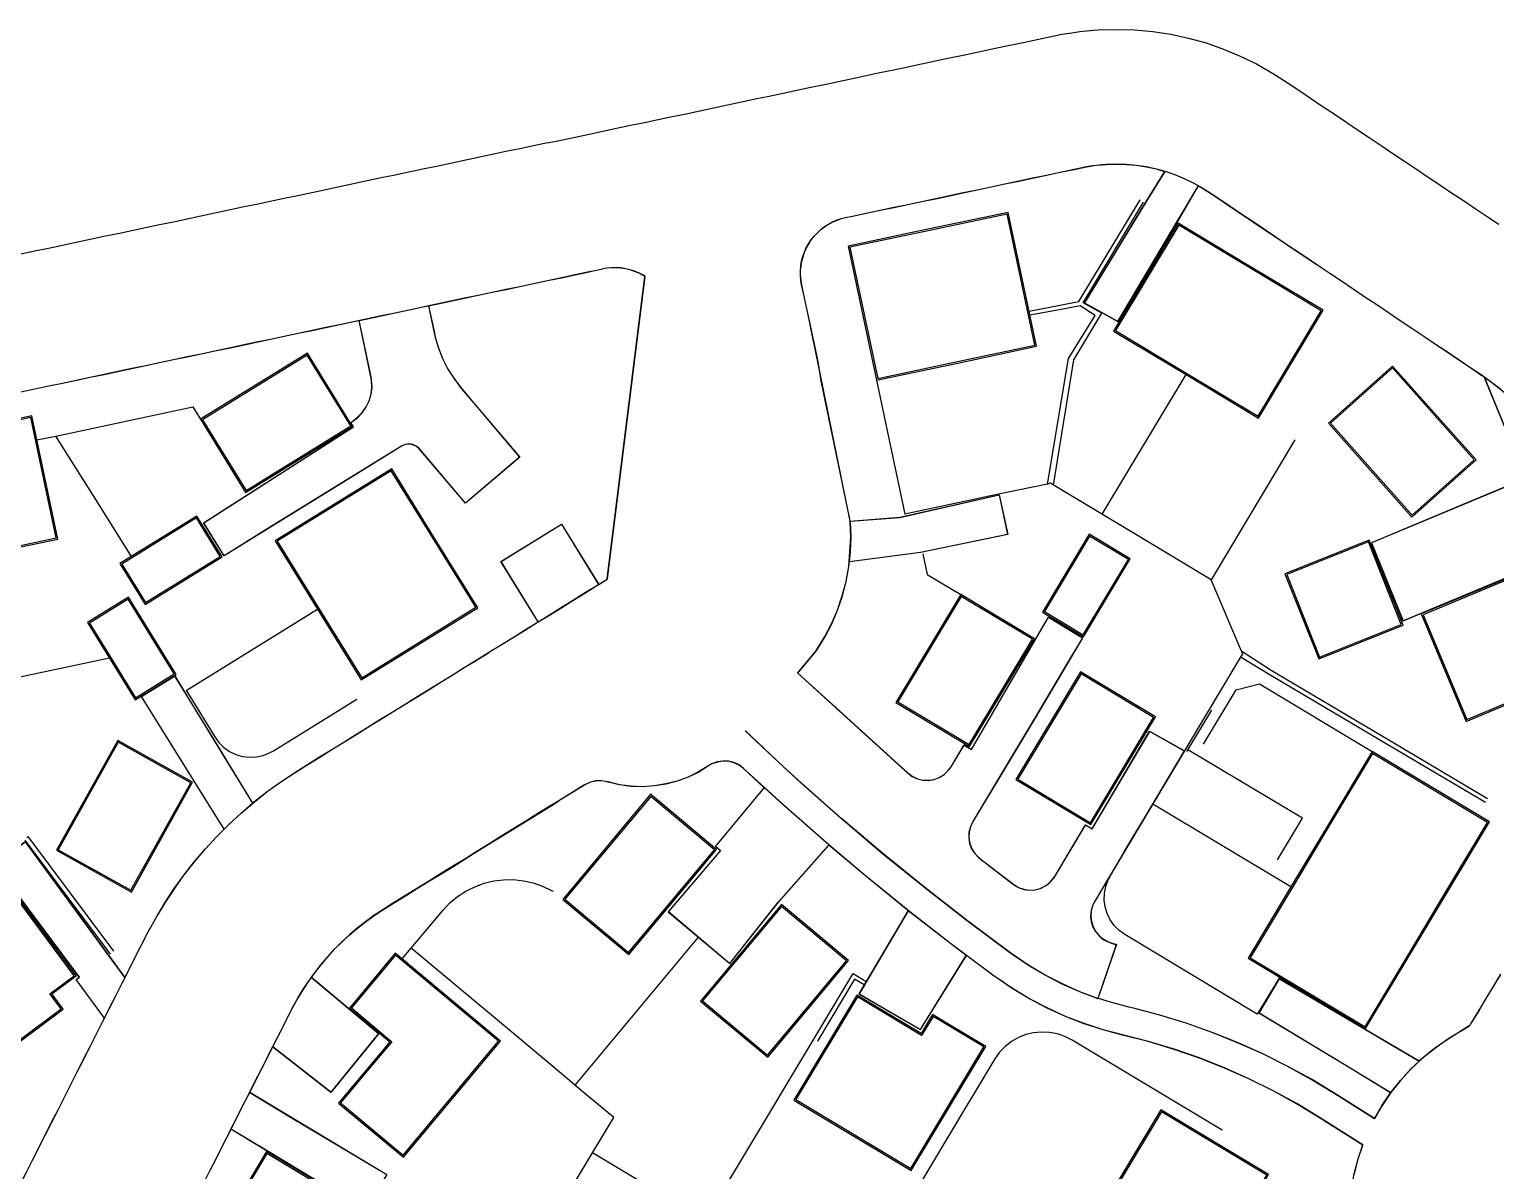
# Model space of a CAD drawing. Header units: metres. Extents: x 359124 to 359455, y 394422 to 394891.
# Drawn here: x 359209.3 to 359312.9, y 394618.3 to 394698.9 of the extents above; entities that cross this region are included whole.
import ezdxf

# ---------------------------------------------------------------- set-up
doc = ezdxf.new("R2010")
doc.units = ezdxf.units.M
for name, color, linetype in [('3D_LINES', 130, 'Continuous'), ('GARAGES FFL', 30, 'Continuous'), ('PLOTS EXTERNAL LEVEL', 3, 'Continuous'), ('PLOTS FFL', 1, 'Continuous')]:
    doc.layers.add(name, color=color, linetype=linetype)

msp = doc.modelspace()

# ---------------------------------------------------------------- linework, layer by layer
at = {"layer": '3D_LINES', "ltscale": 0.1}
for points in [[(359245.91, 394690.83, 21.14), (359246.89, 394691.04, 21.16), (359247.18, 394691.1, 21.17), (359247.87, 394691.25, 21.19), (359248.85, 394691.46, 21.21), (359249.83, 394691.66, 21.24), (359250.8, 394691.87, 21.26), (359251.78, 394692.08, 21.29), (359252.76, 394692.28, 21.31), (359253.74, 394692.49, 21.34), (359254.72, 394692.7, 21.36), (359255.7, 394692.9, 21.39), (359256.68, 394693.11, 21.41), (359257.65, 394693.32, 21.44), (359258.63, 394693.52, 21.46), (359259.61, 394693.73, 21.49), (359260.59, 394693.94, 21.51), (359261.57, 394694.14, 21.54), (359262.55, 394694.35, 21.56), (359263.52, 394694.56, 21.59), (359264.5, 394694.76, 21.61), (359265.48, 394694.97, 21.64), (359266.46, 394695.18, 21.66), (359267.44, 394695.38, 21.69), (359268.42, 394695.59, 21.71), (359269.39, 394695.8, 21.74), (359270.37, 394696, 21.76), (359271.35, 394696.21, 21.79), (359272.33, 394696.42, 21.81), (359273.31, 394696.62, 21.84), (359274.29, 394696.83, 21.86), (359275.27, 394697.04, 21.89), (359276.24, 394697.24, 21.91), (359277.22, 394697.45, 21.94), (359278.2, 394697.66, 21.96), (359279.18, 394697.86, 21.99), (359280.16, 394698.07, 22.01), (359281.14, 394698.28, 22.04), (359282.24, 394698.5, 22.06), (359282.76, 394698.59, 22.07), (359282.79, 394698.59, 22.07), (359283.51, 394698.7, 22.08), (359284.23, 394698.77, 22.09), (359284.45, 394698.79, 22.11), (359284.79, 394698.81, 22.11), (359286.08, 394698.85, 22.14), (359287.37, 394698.81, 22.16), (359288.65, 394698.7, 22.18), (359289.92, 394698.5, 22.2), (359291.18, 394698.23, 22.22), (359292.42, 394697.89, 22.23), (359293.64, 394697.46, 22.25), (359294.83, 394696.97, 22.26), (359295.98, 394696.41, 22.27), (359297.1, 394695.77, 22.27), (359298.13, 394695.11, 22.28), (359298.96, 394694.56, 22.28), (359299.79, 394694, 22.29), (359300.62, 394693.44, 22.29), (359301.45, 394692.89, 22.29), (359302.28, 394692.33, 22.28), (359303.11, 394691.77, 22.28), (359303.94, 394691.21, 22.27), (359304.77, 394690.66, 22.26), (359305.6, 394690.1, 22.25), (359306.43, 394689.54, 22.24), (359307.26, 394688.99, 22.23), (359308.09, 394688.43, 22.21), (359308.92, 394687.87, 22.2), (359309.75, 394687.32, 22.19), (359310.58, 394686.76, 22.18), (359311.42, 394686.2, 22.16), (359312.25, 394685.64, 22.15), (359313.08, 394685.09, 22.14)], [(359282.76, 394698.6, 22.07), (359282.78, 394698.6, 22.07)], [(359284.23, 394698.78, 22.09), (359284.45, 394698.8, 22.11)], [(359245.91, 394690.83, 21.14), (359244.93, 394690.63, 21.11), (359243.96, 394690.42, 21.09), (359242.98, 394690.22, 21.06), (359242, 394690.01, 21.04), (359241.02, 394689.8, 21.01), (359240.04, 394689.6, 20.99), (359239.06, 394689.39, 20.97), (359238.09, 394689.18, 20.94), (359237.11, 394688.98, 20.92), (359236.13, 394688.77, 20.9), (359235.15, 394688.56, 20.88), (359234.17, 394688.36, 20.85), (359233.19, 394688.15, 20.83), (359232.22, 394687.94, 20.81), (359231.24, 394687.73, 20.79), (359230.26, 394687.53, 20.77), (359229.28, 394687.32, 20.75), (359228.3, 394687.11, 20.73), (359227.32, 394686.91, 20.72), (359226.34, 394686.7, 20.7), (359225.37, 394686.49, 20.68), (359224.39, 394686.29, 20.66), (359223.41, 394686.08, 20.65), (359222.43, 394685.87, 20.63), (359221.45, 394685.67, 20.61), (359220.47, 394685.46, 20.6), (359219.5, 394685.25, 20.58), (359218.52, 394685.05, 20.57), (359217.54, 394684.84, 20.55), (359216.56, 394684.63, 20.54), (359215.58, 394684.43, 20.52), (359214.6, 394684.22, 20.51), (359213.63, 394684.01, 20.5), (359212.65, 394683.81, 20.49), (359211.67, 394683.6, 20.47), (359210.69, 394683.39, 20.46), (359209.71, 394683.19, 20.45), (359208.73, 394682.98, 20.44)], [(359266.95, 394685.57, 21.62), (359267.44, 394685.67, 21.64), (359268.42, 394685.88, 21.66), (359269.4, 394686.09, 21.69), (359270.38, 394686.29, 21.71), (359271.36, 394686.5, 21.74), (359272.34, 394686.71, 21.76), (359273.31, 394686.91, 21.79), (359274.29, 394687.12, 21.81), (359275.27, 394687.33, 21.84), (359276.25, 394687.53, 21.86), (359277.23, 394687.74, 21.89), (359278.21, 394687.95, 21.91), (359279.19, 394688.15, 21.94), (359280.16, 394688.36, 21.96), (359281.14, 394688.57, 21.99), (359282.12, 394688.77, 22.01), (359283.1, 394688.98, 22.04), (359283.96, 394689.16, 22.06), (359284.25, 394689.21, 22.07), (359284.26, 394689.21, 22.07), (359284.66, 394689.27, 22.08), (359285.06, 394689.31, 22.09), (359285.18, 394689.32, 22.11), (359285.37, 394689.33, 22.11), (359286.08, 394689.35, 22.14), (359286.79, 394689.33, 22.16), (359287.5, 394689.27, 22.18), (359288.21, 394689.16, 22.2), (359288.9, 394689.01, 22.22), (359289.59, 394688.82, 22.23), (359290.26, 394688.59, 22.25), (359290.92, 394688.31, 22.26), (359291.56, 394688, 22.27), (359292.18, 394687.65, 22.27), (359292.84, 394687.22, 22.28), (359293.67, 394686.67, 22.28), (359294.5, 394686.11, 22.29), (359295.33, 394685.55, 22.29), (359296.16, 394685, 22.29), (359296.99, 394684.44, 22.28), (359297.82, 394683.88, 22.28), (359298.65, 394683.32, 22.27), (359299.48, 394682.77, 22.26), (359300.31, 394682.21, 22.25), (359301.14, 394681.65, 22.24), (359301.97, 394681.1, 22.23), (359302.8, 394680.54, 22.21), (359303.63, 394679.98, 22.2), (359304.46, 394679.43, 22.19), (359305.29, 394678.87, 22.18), (359306.12, 394678.31, 22.16), (359306.95, 394677.75, 22.15), (359307.79, 394677.2, 22.14), (359308.62, 394676.64, 22.13), (359309.45, 394676.08, 22.11), (359310.28, 394675.53, 22.1), (359311.11, 394674.97, 22.09), (359311.9, 394674.44, 22.08), (359312.57, 394673.96, 22.08), (359313.23, 394673.45, 22.07)], [(359266.95, 394685.56, 21.62), (359267.45, 394685.66, 21.64), (359268.42, 394685.87, 21.66), (359269.4, 394686.08, 21.69), (359270.38, 394686.28, 21.71), (359271.36, 394686.49, 21.74), (359272.34, 394686.7, 21.76), (359273.32, 394686.9, 21.79), (359274.3, 394687.11, 21.81), (359275.27, 394687.32, 21.84), (359276.25, 394687.52, 21.86), (359277.23, 394687.73, 21.89), (359278.21, 394687.94, 21.91), (359279.19, 394688.14, 21.94), (359280.17, 394688.35, 21.96), (359281.14, 394688.56, 21.99), (359282.12, 394688.76, 22.01), (359283.1, 394688.97, 22.04), (359283.96, 394689.15, 22.06), (359284.25, 394689.2, 22.07)], [(359284.25, 394689.2, 22.07), (359284.26, 394689.2, 22.07)], [(359284.26, 394689.2, 22.07), (359284.66, 394689.26, 22.08), (359285.06, 394689.3, 22.09)], [(359285.06, 394689.3, 22.09), (359285.18, 394689.31, 22.11)], [(359285.18, 394689.31, 22.11), (359285.37, 394689.32, 22.11), (359286.08, 394689.34, 22.14), (359286.79, 394689.32, 22.16), (359287.5, 394689.26, 22.18), (359288.2, 394689.15, 22.2), (359288.9, 394689, 22.22), (359289.49, 394688.83, 22.23)], [(359289.5, 394688.83, 22.23), (359289.59, 394688.81, 22.23), (359290.26, 394688.58, 22.25), (359290.91, 394688.3, 22.26), (359291.55, 394687.99, 22.27), (359291.88, 394687.8, 22.27)], [(359291.89, 394687.8, 22.27), (359292.17, 394687.64, 22.27), (359292.83, 394687.21, 22.28), (359293.66, 394686.66, 22.28), (359294.49, 394686.1, 22.29), (359295.32, 394685.54, 22.29), (359296.15, 394684.99, 22.29), (359296.98, 394684.43, 22.28), (359297.81, 394683.87, 22.28), (359298.64, 394683.32, 22.27), (359299.47, 394682.76, 22.26), (359300.3, 394682.2, 22.25), (359301.14, 394681.64, 22.24), (359301.97, 394681.09, 22.23), (359302.8, 394680.53, 22.21), (359303.63, 394679.97, 22.2), (359304.46, 394679.42, 22.19), (359305.29, 394678.86, 22.18), (359306.12, 394678.3, 22.16), (359306.95, 394677.75, 22.15), (359307.78, 394677.19, 22.14), (359308.61, 394676.63, 22.13), (359309.44, 394676.08, 22.11), (359310.27, 394675.52, 22.1), (359311.1, 394674.96, 22.09), (359311.89, 394674.43, 22.08), (359312.05, 394674.32, 22.08)], [(359263.86, 394680.83, 21.19), (359263.81, 394681.16, 21.21), (359263.78, 394681.49, 21.23), (359263.78, 394681.82, 21.26), (359263.81, 394682.16, 21.28), (359263.86, 394682.48, 21.3), (359263.95, 394682.81, 21.33), (359264.06, 394683.12, 21.35), (359264.19, 394683.43, 21.37), (359264.35, 394683.72, 21.4), (359264.53, 394684, 21.42), (359264.74, 394684.26, 21.44), (359264.97, 394684.5, 21.47), (359265.21, 394684.73, 21.49), (359265.48, 394684.93, 21.51), (359265.76, 394685.11, 21.54), (359266.05, 394685.27, 21.56), (359266.36, 394685.4, 21.58), (359266.68, 394685.5, 21.61), (359266.95, 394685.57, 21.62)], [(359263.87, 394680.83, 21.19), (359263.82, 394681.16, 21.21), (359263.79, 394681.49, 21.23), (359263.79, 394681.82, 21.26), (359263.82, 394682.15, 21.28), (359263.87, 394682.48, 21.3), (359263.96, 394682.8, 21.33), (359264.07, 394683.12, 21.35), (359264.2, 394683.42, 21.37), (359264.36, 394683.71, 21.4), (359264.54, 394683.99, 21.42), (359264.75, 394684.25, 21.44), (359264.97, 394684.5, 21.47), (359265.22, 394684.72, 21.49), (359265.48, 394684.92, 21.51), (359265.76, 394685.1, 21.54), (359266.06, 394685.26, 21.56), (359266.36, 394685.39, 21.58), (359266.68, 394685.49, 21.61), (359266.95, 394685.56, 21.62)], [(359208.74, 394673.27, 20.41), (359209.72, 394673.48, 20.42), (359210.7, 394673.69, 20.44), (359211.68, 394673.89, 20.45), (359212.65, 394674.1, 20.46), (359213.63, 394674.31, 20.47), (359214.61, 394674.51, 20.49), (359215.59, 394674.72, 20.5), (359216.57, 394674.93, 20.51), (359217.55, 394675.13, 20.52), (359218.52, 394675.34, 20.54), (359219.5, 394675.55, 20.55), (359220.48, 394675.75, 20.57), (359221.46, 394675.96, 20.58), (359222.44, 394676.17, 20.6), (359223.42, 394676.37, 20.61), (359224.39, 394676.58, 20.63), (359225.37, 394676.79, 20.65), (359226.35, 394676.99, 20.66), (359227.33, 394677.2, 20.68), (359228.31, 394677.41, 20.7), (359229.29, 394677.61, 20.72), (359230.26, 394677.82, 20.73), (359231.24, 394678.03, 20.75), (359232.22, 394678.23, 20.77), (359233.2, 394678.44, 20.79), (359234.18, 394678.65, 20.81), (359235.16, 394678.85, 20.83), (359236.14, 394679.06, 20.85), (359237.11, 394679.27, 20.88), (359238.09, 394679.47, 20.9), (359239.07, 394679.68, 20.92), (359240.05, 394679.89, 20.94), (359241.03, 394680.09, 20.97), (359242.01, 394680.3, 20.99), (359242.98, 394680.51, 21.01), (359243.96, 394680.71, 21.04), (359244.94, 394680.92, 21.06), (359245.92, 394681.13, 21.09), (359246.9, 394681.33, 21.11), (359247.87, 394681.54, 21.14), (359248.85, 394681.75, 21.16), (359249.14, 394681.81, 21.17), (359249.83, 394681.95, 21.19)], [(359209.1, 394618.14, 21.77), (359209.56, 394619.03, 21.76), (359210.01, 394619.92, 21.76), (359210.46, 394620.81, 21.75), (359210.91, 394621.71, 21.75), (359211.37, 394622.6, 21.74), (359211.82, 394623.49, 21.73), (359212.27, 394624.38, 21.72), (359212.72, 394625.27, 21.71), (359213.17, 394626.17, 21.7), (359213.63, 394627.06, 21.69), (359214.08, 394627.95, 21.68), (359214.53, 394628.84, 21.67), (359214.98, 394629.73, 21.65), (359215.43, 394630.63, 21.64), (359215.89, 394631.52, 21.63), (359216.34, 394632.41, 21.62), (359216.79, 394633.3, 21.6), (359217.24, 394634.19, 21.59), (359217.73, 394635.15, 21.58), (359218.3, 394636.19, 21.57), (359218.92, 394637.21, 21.55), (359219.58, 394638.2, 21.54), (359220.27, 394639.17, 21.53), (359221, 394640.1, 21.52), (359221.77, 394641.01, 21.5), (359222.58, 394641.89, 21.49), (359223.42, 394642.73, 21.48), (359224.29, 394643.54, 21.47), (359225.2, 394644.31, 21.45), (359226.13, 394645.05, 21.44), (359227.1, 394645.74, 21.43), (359228.09, 394646.4, 21.42), (359228.99, 394646.96, 21.4), (359229.84, 394647.49, 21.39), (359230.69, 394648.02, 21.38), (359231.54, 394648.54, 21.37), (359232.39, 394649.07, 21.35), (359233.24, 394649.59, 21.34), (359234.09, 394650.12, 21.33), (359234.94, 394650.65, 21.32), (359235.79, 394651.17, 21.3), (359236.64, 394651.7, 21.29), (359237.49, 394652.22, 21.28), (359238.34, 394652.75, 21.27), (359239.19, 394653.28, 21.25), (359240.04, 394653.8, 21.24), (359240.66, 394654.18, 21.23), (359240.73, 394654.22, 21.24), (359240.9, 394654.33, 21.23), (359241.75, 394654.85, 21.22), (359241.83, 394654.91, 21.21), (359242.6, 394655.38, 21.2), (359243.45, 394655.91, 21.19), (359244.3, 394656.43, 21.18), (359245.15, 394656.96, 21.17), (359246, 394657.48, 21.15), (359246.85, 394658.01, 21.14), (359247.7, 394658.54, 21.13), (359248.55, 394659.06, 21.12), (359249.4, 394659.59, 21.1), (359250.13, 394660.05, 21.09), (359250.15, 394660.06, 21.09), (359252.81, 394681.4, 21.19), (359252.68, 394681.49, 21.19), (359252.38, 394681.65, 21.19), (359252.07, 394681.78, 21.19), (359251.76, 394681.88, 21.19), (359251.43, 394681.96, 21.19), (359251.11, 394682.01, 21.19), (359250.77, 394682.04, 21.19), (359250.44, 394682.03, 21.19), (359250.11, 394682, 21.19), (359249.83, 394681.95, 21.19)], [(359237.52, 394679.34, 20.88), (359238.09, 394679.46, 20.9), (359239.07, 394679.67, 20.92), (359240.05, 394679.88, 20.94), (359241.03, 394680.08, 20.97), (359242.01, 394680.29, 20.99), (359242.99, 394680.5, 21.01), (359243.96, 394680.7, 21.04), (359244.94, 394680.91, 21.06), (359245.92, 394681.12, 21.09), (359246.9, 394681.32, 21.11), (359247.87, 394681.53, 21.14)], [(359247.87, 394681.53, 21.14), (359248.86, 394681.74, 21.16), (359249.15, 394681.8, 21.17)], [(359249.15, 394681.8, 21.17), (359249.83, 394681.94, 21.19)], [(359252.8, 394681.4, 21.19), (359252.67, 394681.48, 21.19), (359252.38, 394681.64, 21.19), (359252.07, 394681.77, 21.19), (359251.76, 394681.87, 21.19), (359251.43, 394681.95, 21.19), (359251.1, 394682, 21.19), (359250.77, 394682.03, 21.19), (359250.44, 394682.02, 21.19), (359250.11, 394681.99, 21.19), (359249.83, 394681.94, 21.19)], [(359263.58, 394653.43, 21.2), (359264.87, 394654.97, 21.24), (359265.48, 394655.96, 21.21), (359265.97, 394656.89, 21.17), (359266.39, 394657.86, 21.14), (359266.73, 394658.86, 21.1), (359267, 394659.89, 21.1), (359267.19, 394660.93, 21.09), (359267.34, 394663.04, 21.07), (359267.29, 394664.1, 21.06), (359267.26, 394664.26, 21.06), (359264.82, 394676.31, 21.08), (359264.61, 394677.29, 21.1), (359264.41, 394678.26, 21.12), (359264.2, 394679.24, 21.15), (359263.99, 394680.22, 21.17), (359263.86, 394680.83, 21.19)], [(359265.25, 394674.04, 21.05), (359265.05, 394675.27, 21.06), (359264.83, 394676.31, 21.08), (359264.62, 394677.29, 21.1), (359264.42, 394678.27, 21.12), (359264.21, 394679.24, 21.15), (359264, 394680.22, 21.17), (359263.87, 394680.83, 21.19)], [(359232.62, 394678.31, 20.78), (359233.2, 394678.43, 20.79), (359234.18, 394678.64, 20.81), (359235.16, 394678.84, 20.83), (359236.14, 394679.05, 20.85), (359237.12, 394679.26, 20.88), (359237.51, 394679.34, 20.88)], [(359208.74, 394673.26, 20.41), (359209.72, 394673.47, 20.42), (359210.7, 394673.68, 20.44), (359211.68, 394673.88, 20.45), (359212.66, 394674.09, 20.46), (359213.63, 394674.3, 20.47), (359214.61, 394674.5, 20.49), (359215.59, 394674.71, 20.5), (359216.57, 394674.92, 20.51), (359217.55, 394675.12, 20.52), (359218.53, 394675.33, 20.54), (359219.5, 394675.54, 20.55), (359220.48, 394675.74, 20.57), (359221.46, 394675.95, 20.58), (359222.44, 394676.16, 20.6), (359223.42, 394676.36, 20.61), (359224.4, 394676.57, 20.63), (359225.37, 394676.78, 20.65), (359226.35, 394676.98, 20.66), (359227.33, 394677.19, 20.68), (359228.31, 394677.4, 20.7), (359229.29, 394677.6, 20.72), (359230.27, 394677.81, 20.73), (359231.25, 394678.02, 20.75), (359232.22, 394678.22, 20.77), (359232.61, 394678.3, 20.78)], [(359245.26, 394657.04, 21.16), (359245.99, 394657.49, 21.15), (359246.84, 394658.02, 21.14), (359247.69, 394658.54, 21.13), (359248.54, 394659.07, 21.12), (359249.39, 394659.6, 21.1), (359249.52, 394659.67, 21.1)], [(359249.53, 394659.68, 21.1), (359250.12, 394660.05, 21.09), (359250.14, 394660.06, 21.09)], [(359241.83, 394654.92, 21.21), (359242.59, 394655.39, 21.2), (359243.44, 394655.91, 21.19), (359244.29, 394656.44, 21.18), (359245.14, 394656.97, 21.17), (359245.25, 394657.03, 21.16)], [(359240.72, 394654.23, 21.24), (359240.89, 394654.34, 21.23), (359241.74, 394654.86, 21.22), (359241.83, 394654.92, 21.21)], [(359225.09, 394644.23, 21.45), (359225.19, 394644.32, 21.45), (359226.13, 394645.05, 21.44), (359227.09, 394645.75, 21.43), (359228.08, 394646.41, 21.42), (359228.98, 394646.97, 21.4), (359229.83, 394647.5, 21.39), (359230.68, 394648.02, 21.38), (359231.53, 394648.55, 21.37), (359232.39, 394649.08, 21.35), (359233.24, 394649.6, 21.34), (359234.09, 394650.13, 21.33), (359234.94, 394650.65, 21.32), (359235.79, 394651.18, 21.3), (359236.64, 394651.71, 21.29), (359237.49, 394652.23, 21.28), (359238.34, 394652.76, 21.27), (359239.19, 394653.28, 21.25), (359240.04, 394653.81, 21.24), (359240.65, 394654.19, 21.23)], [(359240.65, 394654.19, 21.23), (359240.72, 394654.23, 21.24)], [(359302.89, 394618.07, 22.86), (359303.16, 394619.13, 22.85), (359303.48, 394620.11, 22.85), (359300.43, 394622.04, 22.73), (359298.81, 394623.03, 22.67), (359297.14, 394623.94, 22.61), (359295.44, 394624.78, 22.53), (359293.71, 394625.55, 22.45), (359291.94, 394626.25, 22.37), (359290.15, 394626.87, 22.29), (359288.34, 394627.42, 22.21), (359286.52, 394627.88, 22.15), (359285.15, 394628.24, 22.11), (359283.81, 394628.68, 22.06), (359282.49, 394629.19, 22.02), (359281.2, 394629.78, 21.97), (359279.95, 394630.43, 21.93), (359278.74, 394631.16, 21.89), (359277.57, 394631.96, 21.84), (359277.46, 394632.03, 21.84), (359275.5, 394633.49, 21.76), (359274.38, 394634.33, 21.73), (359271.39, 394636.65, 21.65), (359271.35, 394636.69, 21.65), (359268.36, 394639.11, 21.57), (359265.79, 394641.29, 21.5), (359265.43, 394641.59, 21.5), (359262.55, 394644.14, 21.46), (359261.21, 394645.36, 21.45), (359259.76, 394646.69, 21.43), (359259.44, 394646.93, 21.42), (359259.08, 394647.1, 21.42), (359258.7, 394647.2, 21.41), (359258.3, 394647.21, 21.41), (359257.9, 394647.15, 21.4), (359257.53, 394647.01, 21.4), (359257.29, 394646.87, 21.4), (359256.58, 394646.44, 21.39), (359255.84, 394646.08, 21.38), (359255.07, 394645.8, 21.37), (359254.27, 394645.59, 21.36), (359253.46, 394645.46, 21.35), (359252.63, 394645.4, 21.33), (359251.81, 394645.43, 21.31), (359250.99, 394645.54, 21.29), (359250.19, 394645.73, 21.27), (359250.13, 394645.74, 21.27), (359249.74, 394645.82, 21.26), (359249.34, 394645.81, 21.25), (359248.95, 394645.72, 21.24), (359248.59, 394645.56, 21.25), (359248.52, 394645.52, 21.25), (359246.71, 394644.4, 21.28), (359246.09, 394644.02, 21.29), (359245.24, 394643.5, 21.3), (359244.39, 394642.97, 21.32), (359243.54, 394642.44, 21.33), (359242.69, 394641.92, 21.34), (359241.84, 394641.39, 21.35), (359240.99, 394640.87, 21.37), (359240.14, 394640.34, 21.38), (359239.29, 394639.81, 21.39), (359238.44, 394639.29, 21.4), (359237.59, 394638.76, 21.42), (359236.74, 394638.24, 21.43), (359235.89, 394637.71, 21.44), (359235.04, 394637.19, 21.45), (359234.28, 394636.71, 21.47), (359233.66, 394636.3, 21.48), (359233.06, 394635.87, 21.49), (359232.49, 394635.42, 21.5), (359231.94, 394634.94, 21.52), (359231.4, 394634.45, 21.53), (359230.89, 394633.93, 21.54), (359230.39, 394633.39, 21.55), (359229.92, 394632.84, 21.57), (359229.47, 394632.26, 21.58), (359229.04, 394631.67, 21.59), (359228.64, 394631.06, 21.6), (359228.26, 394630.44, 21.62), (359227.9, 394629.78, 21.63), (359227.5, 394628.99, 21.64), (359227.05, 394628.1, 21.65), (359226.6, 394627.21, 21.67), (359226.14, 394626.32, 21.68), (359225.69, 394625.43, 21.69), (359225.24, 394624.54, 21.7), (359224.79, 394623.64, 21.72), (359224.34, 394622.75, 21.73), (359223.88, 394621.86, 21.74), (359223.43, 394620.97, 21.75), (359222.98, 394620.08, 21.76), (359222.53, 394619.18, 21.77), (359222.08, 394618.29, 21.78)], [(359223.08, 394642.41, 21.48), (359223.41, 394642.74, 21.48), (359224.29, 394643.54, 21.47), (359225.09, 394644.23, 21.45)], [(359229.26, 394631.95, 21.58), (359229.48, 394632.26, 21.58), (359229.93, 394632.83, 21.57), (359230.4, 394633.39, 21.55), (359230.89, 394633.92, 21.54), (359231.41, 394634.44, 21.53), (359231.94, 394634.94, 21.52), (359232.5, 394635.41, 21.5), (359233.07, 394635.86, 21.49), (359233.66, 394636.29, 21.48), (359234.28, 394636.7, 21.47), (359235.05, 394637.18, 21.45), (359235.89, 394637.7, 21.44), (359236.74, 394638.23, 21.43), (359237.59, 394638.75, 21.42), (359238.45, 394639.28, 21.4), (359239.3, 394639.8, 21.39), (359240.15, 394640.33, 21.38), (359241, 394640.86, 21.37), (359241.85, 394641.38, 21.35), (359242.7, 394641.91, 21.34), (359243.55, 394642.43, 21.33), (359244.4, 394642.96, 21.32), (359245.25, 394643.49, 21.3), (359246.1, 394644.01, 21.29), (359246.71, 394644.39, 21.28)], [(359216.08, 394631.92, 21.62), (359216.33, 394632.41, 21.62), (359216.78, 394633.31, 21.6), (359217.23, 394634.2, 21.59), (359217.72, 394635.15, 21.58), (359218.3, 394636.19, 21.57), (359218.91, 394637.21, 21.55), (359219.57, 394638.21, 21.54), (359220.26, 394639.17, 21.53), (359221, 394640.11, 21.52), (359221.77, 394641.02, 21.5), (359222.57, 394641.89, 21.49), (359223.08, 394642.4, 21.48)], [(359214.63, 394629.06, 21.66), (359214.97, 394629.74, 21.65), (359215.43, 394630.63, 21.64), (359215.88, 394631.52, 21.63), (359216.07, 394631.91, 21.62)], [(359226.52, 394627.04, 21.67), (359226.6, 394627.21, 21.67), (359227.06, 394628.1, 21.65), (359227.51, 394628.99, 21.64), (359227.91, 394629.78, 21.63), (359228.27, 394630.43, 21.62), (359228.65, 394631.06, 21.6), (359229.05, 394631.66, 21.59), (359229.25, 394631.94, 21.58)], [(359313.19, 394632.16, 22.61), (359312.68, 394631.3, 22.62), (359312.16, 394630.44, 22.64), (359311.65, 394629.59, 22.65), (359311.13, 394628.73, 22.66), (359311.01, 394628.52, 22.66)], [(359313.2, 394632.15, 22.61), (359312.69, 394631.3, 22.62), (359312.17, 394630.44, 22.64), (359311.66, 394629.58, 22.65), (359311.14, 394628.72, 22.66), (359311.02, 394628.52, 22.66)], [(359205.69, 394611.41, 21.77), (359205.93, 394611.9, 21.77), (359206.38, 394612.79, 21.77), (359206.84, 394613.68, 21.77), (359207.29, 394614.58, 21.77), (359207.74, 394615.47, 21.77), (359208.19, 394616.36, 21.77), (359208.64, 394617.25, 21.77), (359209.1, 394618.14, 21.77), (359209.55, 394619.04, 21.76), (359210, 394619.93, 21.76), (359210.45, 394620.82, 21.75), (359210.9, 394621.71, 21.75), (359211.36, 394622.6, 21.74), (359211.81, 394623.49, 21.73), (359212.26, 394624.39, 21.72), (359212.71, 394625.28, 21.71), (359213.16, 394626.17, 21.7), (359213.62, 394627.06, 21.69), (359214.07, 394627.95, 21.68), (359214.52, 394628.85, 21.67), (359214.63, 394629.05, 21.66)], [(359224.89, 394623.83, 21.71), (359225.25, 394624.53, 21.7), (359225.7, 394625.42, 21.69), (359226.15, 394626.31, 21.68), (359226.51, 394627.03, 21.67)], [(359223.57, 394621.23, 21.75), (359223.89, 394621.85, 21.74), (359224.34, 394622.75, 21.73), (359224.8, 394623.64, 21.72), (359224.89, 394623.82, 21.71)], [(359218.95, 394612.11, 21.82), (359219.37, 394612.94, 21.82), (359219.82, 394613.83, 21.81), (359220.28, 394614.72, 21.81), (359220.73, 394615.61, 21.8), (359221.18, 394616.5, 21.8), (359221.63, 394617.39, 21.79), (359222.08, 394618.29, 21.78), (359222.54, 394619.18, 21.77), (359222.99, 394620.07, 21.76), (359223.44, 394620.96, 21.75), (359223.57, 394621.22, 21.75)]]:
    msp.add_polyline3d(points, dxfattribs=at)
at = {"layer": '3D_LINES', "linetype": 'Continuous'}
for points in [[(359289.49, 394688.83, 22.23), (359288.14, 394686.65, 22.05), (359283.82, 394679.55, 22.05), (359286.2, 394678.22, 22.2), (359290.46, 394685.39, 22.2), (359291.89, 394687.8, 22.27)], [(359289.5, 394688.83, 22.23), (359288.15, 394686.65, 22.05), (359283.83, 394679.56, 22.05), (359286.19, 394678.24, 22.2), (359290.45, 394685.4, 22.2), (359291.88, 394687.8, 22.27)], [(359279.92, 394678.95, 21.65), (359283.44, 394679.65, 21.75), (359287.75, 394686.81, 21.75)], [(359281.64, 394666.69, 21.45), (359283.08, 394675.52, 21.45), (359285.06, 394678.81, 22.2), (359283.73, 394679.55, 22.05), (359287.99, 394686.66, 22.05)], [(359281.22, 394666.76, 21.45), (359282.71, 394675.63, 21.65), (359284.59, 394678.66, 21.65), (359283.53, 394679.34, 21.65), (359282.19, 394679.08, 21.65), (359279.98, 394678.67, 21.65)], [(359314.99, 394667.16, 22.15), (359312.53, 394666.13, 22.05), (359304.09, 394662.62, 22), (359306.31, 394657.1, 22), (359314.71, 394660.6, 22.15), (359317.25, 394661.66, 22.24)], [(359314.99, 394667.15, 22.15), (359312.53, 394666.12, 22.05), (359304.1, 394662.62, 22), (359306.32, 394657.11, 22), (359314.71, 394660.61, 22.15), (359317.24, 394661.66, 22.24)], [(359245.25, 394657.03, 21.16), (359242.63, 394661.29, 20.83), (359246.9, 394663.93, 20.75), (359249.53, 394659.68, 21.1)], [(359245.26, 394657.04, 21.16), (359242.64, 394661.29, 20.83), (359246.9, 394663.92, 20.75), (359249.52, 394659.67, 21.1)], [(359294.88, 394654.55, 21.85), (359296.87, 394653.35, 21.85), (359304.62, 394648.76, 22.45), (359312.15, 394644.31, 22.4)], [(359312.29, 394644.55, 22.4), (359304.79, 394648.99, 22.26), (359297.02, 394653.59, 21.85), (359294.93, 394654.95, 21.85)], [(359291.06, 394647.89, 21.85), (359292.82, 394650.81, 21.85)], [(359209.01, 394641.62, 21.55), (359210.62, 394639.48, 21.5), (359215.03, 394633.57, 21.5)], [(359215.3, 394633.78, 21.35), (359209.26, 394641.88, 21.35), (359209.15, 394641.79, 21.35)], [(359268.28, 394631.41, 21.85), (359267.59, 394631.81, 21.85), (359264.98, 394627.44, 21.85)], [(359305.44, 394623.8, 22.8), (359302.27, 394625.72, 22.38), (359296.15, 394629.42, 22.45), (359297.6, 394631.85, 22.45), (359303.69, 394628.27, 22.45), (359307.47, 394626.04, 22.75)], [(359305.45, 394623.8, 22.8), (359302.28, 394625.72, 22.38), (359296.16, 394629.42, 22.45), (359297.6, 394631.83, 22.45), (359303.68, 394628.26, 22.45), (359307.47, 394626.03, 22.75)]]:
    msp.add_polyline3d(points, dxfattribs=at)
at = {"layer": '3D_LINES', "linetype": 'Continuous', "lineweight": -3}
for points in [[(359250.14, 394660.06, 21.09), (359252.8, 394681.4, 21.19)], [(359314.99, 394667.16, 22.15), (359314.99, 394667.17, 22.15), (359312.05, 394674.32, 22.08)], [(359267.27, 394664.27, 21.06), (359265.25, 394674.04, 21.05)], [(359267.24, 394661.27, 21.09), (359267.31, 394661.98, 21.08), (359267.35, 394663.04, 21.07), (359267.3, 394664.1, 21.06), (359267.29, 394664.14, 21.06)], [(359267.29, 394664.15, 21.06), (359267.27, 394664.27, 21.06)], [(359263.6, 394653.42, 21.07), (359264.88, 394654.96, 21.24), (359265.49, 394655.95, 21.21), (359265.98, 394656.89, 21.17), (359266.4, 394657.86, 21.14), (359266.74, 394658.86, 21.1), (359267.01, 394659.89, 21.1), (359267.2, 394660.93, 21.09), (359267.24, 394661.26, 21.09)], [(359311, 394628.51, 22.66), (359309.69, 394627.7, 22.7), (359309.43, 394627.54, 22.7), (359308.53, 394626.91, 22.72), (359307.68, 394626.22, 22.75), (359306.88, 394625.47, 22.77), (359306.14, 394624.67, 22.78), (359305.46, 394623.81, 22.8), (359304.85, 394622.9, 22.81), (359304.3, 394621.95, 22.82), (359301.5, 394623.73, 22.72), (359299.84, 394624.74, 22.67), (359298.14, 394625.67, 22.61), (359296.41, 394626.54, 22.53), (359294.64, 394627.33, 22.45), (359292.84, 394628.05, 22.37), (359291.01, 394628.7, 22.29), (359289.16, 394629.27, 22.21), (359287.28, 394629.76, 22.12), (359286.97, 394629.83, 22.1), (359285.66, 394630.18, 22.04), (359284.83, 394630.44, 22), (359284.79, 394630.43, 22), (359283.5, 394630.91, 21.96), (359282.26, 394631.46, 21.91), (359281.05, 394632.09, 21.87), (359279.88, 394632.78, 21.83), (359278.76, 394633.54, 21.79), (359278.63, 394633.63, 21.78), (359275.57, 394635.91, 21.66), (359272.55, 394638.26, 21.58), (359269.58, 394640.67, 21.51), (359266.66, 394643.15, 21.43), (359263.8, 394645.68, 21.37), (359262.55, 394646.82, 21.35), (359259.87, 394649.33, 21.21)], [(359261.2, 394645.35, 21.45), (359259.76, 394646.68, 21.43), (359259.44, 394646.92, 21.42), (359259.08, 394647.09, 21.42), (359258.69, 394647.19, 21.41), (359258.3, 394647.2, 21.41), (359257.91, 394647.14, 21.4), (359257.53, 394647, 21.4), (359257.29, 394646.86, 21.4), (359256.59, 394646.43, 21.39), (359255.84, 394646.07, 21.38), (359255.07, 394645.79, 21.37), (359254.27, 394645.58, 21.36), (359253.46, 394645.45, 21.35), (359252.63, 394645.39, 21.33), (359251.81, 394645.42, 21.31), (359250.99, 394645.53, 21.29), (359250.19, 394645.72, 21.27), (359250.13, 394645.73, 21.27), (359249.74, 394645.81, 21.26), (359249.34, 394645.8, 21.25), (359248.95, 394645.71, 21.24), (359248.59, 394645.55, 21.25), (359248.53, 394645.51, 21.25), (359246.71, 394644.39, 21.28)], [(359261.21, 394645.35, 21.45), (359261.2, 394645.35, 21.45)], [(359265.78, 394641.29, 21.5), (359265.42, 394641.59, 21.5), (359262.54, 394644.13, 21.46), (359261.22, 394645.33, 21.45)], [(359271.38, 394636.65, 21.65), (359271.34, 394636.68, 21.65), (359268.36, 394639.1, 21.57), (359265.79, 394641.28, 21.5)], [(359275.48, 394633.49, 21.76), (359274.38, 394634.32, 21.73), (359271.39, 394636.64, 21.65)], [(359303.47, 394620.1, 22.85), (359300.42, 394622.03, 22.73), (359298.8, 394623.02, 22.67), (359297.14, 394623.93, 22.61), (359295.44, 394624.77, 22.53), (359293.71, 394625.54, 22.45), (359291.94, 394626.24, 22.37), (359290.15, 394626.86, 22.29), (359288.33, 394627.41, 22.21), (359286.52, 394627.87, 22.15), (359285.15, 394628.23, 22.11), (359283.8, 394628.67, 22.06), (359282.48, 394629.18, 22.02), (359281.2, 394629.77, 21.97), (359279.94, 394630.43, 21.93), (359278.73, 394631.15, 21.89), (359277.56, 394631.95, 21.84), (359277.46, 394632.02, 21.84), (359275.5, 394633.48, 21.76), (359275.49, 394633.49, 21.76)], [(359304.3, 394621.97, 22.82), (359301.51, 394623.74, 22.72), (359299.85, 394624.75, 22.67), (359298.15, 394625.68, 22.61), (359296.41, 394626.55, 22.53), (359294.64, 394627.34, 22.45), (359292.84, 394628.06, 22.37), (359291.01, 394628.71, 22.29), (359289.16, 394629.27, 22.21), (359287.28, 394629.77, 22.12), (359286.97, 394629.84, 22.1), (359285.66, 394630.19, 22.04), (359284.83, 394630.45, 22), (359284.78, 394630.45, 22)], [(359307.47, 394626.04, 22.75), (359307.67, 394626.23, 22.75), (359308.53, 394626.92, 22.72), (359309.42, 394627.55, 22.7), (359309.68, 394627.71, 22.7), (359311.01, 394628.52, 22.66)], [(359305.45, 394623.8, 22.8), (359305.46, 394623.81, 22.8), (359306.14, 394624.67, 22.78), (359306.88, 394625.48, 22.77), (359307.47, 394626.03, 22.75)], [(359304.3, 394621.97, 22.82), (359304.84, 394622.91, 22.81), (359305.44, 394623.8, 22.8)], [(359302.47, 394614.31, 22.82), (359302.58, 394615.91, 22.87), (359302.69, 394617, 22.86), (359302.88, 394618.07, 22.86), (359303.15, 394619.14, 22.85), (359303.47, 394620.1, 22.85)]]:
    msp.add_polyline3d(points, dxfattribs=at)
at = {"layer": '3D_LINES'}
for points in [[(359237.52, 394679.34, 20.88), (359237.93, 394677.44, 20.99), (359237.97, 394677.23, 21.01), (359238.2, 394676.42, 21.05), (359238.51, 394675.63, 21.1), (359238.89, 394674.87, 21.15), (359239.34, 394674.16, 21.2), (359239.86, 394673.48, 21.25), (359240.72, 394672.47, 21.33), (359243.96, 394668.65, 21.5), (359240.13, 394665.4, 21.4), (359236.89, 394669.23, 21.23), (359236.88, 394669.23, 21.23), (359236.67, 394669.42, 21.22), (359236.42, 394669.53, 21.22), (359236.14, 394669.58, 21.21), (359235.87, 394669.54, 21.21), (359235.61, 394669.43, 21.2), (359233.48, 394668.11, 21.15), (359226.18, 394663.6, 21.15), (359223.09, 394661.69, 21), (359221.64, 394664.02, 21), (359232.21, 394670.79, 21), (359232.01, 394671.11, 21), (359232.1, 394671.16, 21), (359232.49, 394671.45, 21), (359232.83, 394671.8, 21), (359233.11, 394672.2, 21), (359233.32, 394672.64, 21), (359233.46, 394673.11, 21), (359233.52, 394673.59, 21), (359233.49, 394674.08, 21), (359233.45, 394674.32, 21), (359232.61, 394678.3, 20.78)], [(359237.51, 394679.34, 20.88), (359237.92, 394677.43, 20.99), (359237.96, 394677.23, 21.01), (359238.19, 394676.42, 21.05), (359238.5, 394675.63, 21.1), (359238.88, 394674.87, 21.15), (359239.34, 394674.15, 21.2), (359239.85, 394673.48, 21.25), (359240.71, 394672.46, 21.33), (359243.94, 394668.65, 21.5), (359240.13, 394665.42, 21.4), (359236.9, 394669.23, 21.23), (359236.89, 394669.24, 21.23), (359236.68, 394669.42, 21.22), (359236.42, 394669.54, 21.22), (359236.14, 394669.59, 21.21), (359235.87, 394669.55, 21.21), (359235.61, 394669.44, 21.2), (359233.47, 394668.12, 21.15), (359226.17, 394663.61, 21.15), (359223.09, 394661.7, 21), (359221.66, 394664.02, 21), (359232.22, 394670.79, 21), (359232.02, 394671.1, 21), (359232.1, 394671.15, 21), (359232.5, 394671.44, 21), (359232.84, 394671.79, 21), (359233.12, 394672.2, 21), (359233.33, 394672.64, 21), (359233.47, 394673.11, 21), (359233.53, 394673.59, 21), (359233.5, 394674.08, 21), (359233.46, 394674.33, 21), (359232.62, 394678.31, 20.78)], [(359285.08, 394664.63, 21.45), (359291, 394674.49, 22.2)], [(359269.15, 394674.09, 21.65), (359271.15, 394664.64, 21.2)], [(359209.86, 394669.87, 20.25), (359211.21, 394670.15, 20.25), (359220.88, 394672.2, 21), (359221.42, 394671.33, 21)], [(359216.54, 394661.65, 21), (359214.02, 394665.66, 21.16), (359211.21, 394670.15, 20.25)], [(359298.69, 394669.87, 22.1), (359292.78, 394660.01, 21.45)], [(359267.29, 394664.15, 21.06), (359270.8, 394664.41, 21.2), (359277.81, 394666, 21.35), (359278.41, 394663.19, 21.35), (359272.26, 394661.92, 21.2), (359267.24, 394661.26, 21.09)], [(359267.29, 394664.14, 21.06), (359270.8, 394664.4, 21.2), (359277.8, 394665.99, 21.35), (359278.4, 394663.2, 21.35), (359272.26, 394661.93, 21.2), (359267.24, 394661.27, 21.09)], [(359288.65, 394644.17, 21.7), (359291.01, 394648.09, 21.7), (359294.83, 394654.47, 21.85), (359295.01, 394654.76, 21.85), (359294.85, 394655.13, 21.85), (359292.78, 394660.01, 21.45), (359287.93, 394662.92, 21.45), (359281.69, 394666.66, 21.45), (359281.44, 394666.81, 21.45), (359281.22, 394666.76, 21.45), (359277.87, 394666.06, 21.35), (359271.15, 394664.64, 21.2)], [(359272.42, 394661.84, 21.2), (359272.73, 394660.38, 21.25), (359275.09, 394658.96, 21.35)], [(359220.4, 394652.19, 21.35), (359229.68, 394657.93, 21.15)], [(359263.6, 394653.42, 21.07), (359266.54, 394650.75, 21.15), (359270.67, 394646.99, 21.26), (359271.35, 394646.37, 21.27), (359271.67, 394646.13, 21.28), (359272.03, 394645.96, 21.28), (359272.42, 394645.87, 21.29), (359272.82, 394645.85, 21.29), (359273.21, 394645.91, 21.3), (359273.58, 394646.05, 21.3), (359273.92, 394646.26, 21.31), (359274.21, 394646.53, 21.32), (359274.41, 394646.81, 21.32), (359275.33, 394648.35, 21.35), (359275.85, 394648.03, 21.35), (359280.37, 394655.79, 21.35), (359281.3, 394657.37, 21.4), (359283.69, 394655.9, 21.4), (359282.6, 394654.07, 21.4), (359280.32, 394650.21, 21.43), (359278.06, 394646.45, 21.45), (359275.95, 394642.93, 21.37), (359275.78, 394642.57, 21.37), (359275.68, 394642.18, 21.36), (359275.67, 394641.78, 21.35), (359275.73, 394641.39, 21.36), (359275.87, 394641.02, 21.37), (359276.08, 394640.68, 21.38), (359276.36, 394640.39, 21.39), (359276.43, 394640.33, 21.39), (359278.83, 394638.5, 21.46), (359279.17, 394638.29, 21.47), (359279.54, 394638.16, 21.48), (359279.93, 394638.1, 21.49), (359280.33, 394638.12, 21.5), (359280.71, 394638.22, 21.51), (359281.07, 394638.4, 21.52), (359281.39, 394638.64, 21.54), (359281.65, 394638.94, 21.55), (359281.73, 394639.07, 21.55), (359283.91, 394642.7, 21.55), (359284.36, 394642.43, 21.55), (359288.43, 394649.31, 21.55), (359290.88, 394647.94, 21.7), (359284.55, 394637.32, 21.7), (359284.42, 394637.05, 21.71), (359284.31, 394636.67, 21.72), (359284.27, 394636.27, 21.73), (359284.32, 394635.88, 21.74), (359284.44, 394635.5, 21.75), (359284.63, 394635.15, 21.76), (359284.89, 394634.85, 21.77), (359285.21, 394634.61, 21.78), (359285.57, 394634.43, 21.79), (359286.08, 394634.25, 21.8), (359284.78, 394630.45, 22), (359283.5, 394630.92, 21.96), (359282.26, 394631.47, 21.91), (359281.06, 394632.09, 21.87), (359279.89, 394632.79, 21.83), (359278.76, 394633.54, 21.79), (359278.64, 394633.64, 21.78), (359275.57, 394635.92, 21.66), (359272.55, 394638.27, 21.58), (359269.59, 394640.68, 21.51), (359266.67, 394643.15, 21.43), (359263.8, 394645.69, 21.37), (359262.56, 394646.82, 21.35), (359259.88, 394649.34, 21.21)], [(359263.59, 394653.41, 21.07), (359266.53, 394650.74, 21.15), (359270.66, 394646.99, 21.26), (359271.35, 394646.36, 21.27), (359271.67, 394646.12, 21.28), (359272.03, 394645.95, 21.28), (359272.42, 394645.86, 21.29), (359272.82, 394645.84, 21.29), (359273.21, 394645.9, 21.3), (359273.58, 394646.04, 21.3), (359273.92, 394646.25, 21.31), (359274.21, 394646.53, 21.32), (359274.42, 394646.81, 21.32), (359275.33, 394648.33, 21.35), (359275.86, 394648.02, 21.35), (359280.38, 394655.79, 21.35), (359281.3, 394657.36, 21.4), (359283.68, 394655.9, 21.4), (359282.59, 394654.07, 21.4), (359280.31, 394650.21, 21.43), (359278.05, 394646.45, 21.45), (359275.94, 394642.93, 21.37), (359275.77, 394642.57, 21.37), (359275.67, 394642.18, 21.36), (359275.66, 394641.78, 21.35), (359275.72, 394641.39, 21.36), (359275.86, 394641.01, 21.37), (359276.08, 394640.68, 21.38), (359276.35, 394640.39, 21.39), (359276.43, 394640.33, 21.39), (359278.82, 394638.49, 21.46), (359279.16, 394638.28, 21.47), (359279.54, 394638.15, 21.48), (359279.93, 394638.09, 21.49), (359280.33, 394638.11, 21.5), (359280.72, 394638.21, 21.51), (359281.08, 394638.39, 21.52), (359281.39, 394638.63, 21.54), (359281.66, 394638.94, 21.55), (359281.74, 394639.06, 21.55), (359283.91, 394642.69, 21.55), (359284.36, 394642.42, 21.55), (359288.44, 394649.29, 21.55), (359290.86, 394647.94, 21.7), (359284.55, 394637.33, 21.7), (359284.55, 394637.33, 21.7), (359284.41, 394637.05, 21.71), (359284.3, 394636.67, 21.72), (359284.26, 394636.27, 21.73), (359284.31, 394635.87, 21.74), (359284.43, 394635.49, 21.75), (359284.63, 394635.15, 21.76), (359284.89, 394634.84, 21.77), (359285.2, 394634.6, 21.78), (359285.56, 394634.42, 21.79), (359286.07, 394634.24, 21.8), (359284.78, 394630.46, 22), (359283.51, 394630.93, 21.96), (359282.27, 394631.48, 21.91), (359281.06, 394632.1, 21.87), (359279.89, 394632.79, 21.83), (359278.77, 394633.55, 21.79), (359278.64, 394633.64, 21.78), (359275.58, 394635.93, 21.66), (359272.56, 394638.28, 21.58), (359269.59, 394640.69, 21.51), (359266.68, 394643.16, 21.43), (359263.81, 394645.69, 21.37), (359262.56, 394646.83, 21.35), (359259.89, 394649.35, 21.21)], [(359204.21, 394652.22, 20.65), (359214.99, 394654.49, 20.98)], [(359223.08, 394642.4, 21.48), (359220.89, 394645.91, 21.35), (359217.25, 394651.77, 21.35), (359219.6, 394653.22, 21.35), (359220.46, 394651.82, 21.3), (359222.93, 394647.78, 21.3), (359225.09, 394644.23, 21.45)], [(359223.08, 394642.41, 21.48), (359220.9, 394645.91, 21.35), (359217.26, 394651.77, 21.35), (359219.59, 394653.21, 21.35), (359220.45, 394651.81, 21.3), (359222.92, 394647.77, 21.3), (359225.09, 394644.23, 21.45)], [(359292.24, 394648.4, 21.85), (359294.54, 394652.24, 21.85), (359296.19, 394652.65, 21.94), (359304.14, 394647.88, 22.45)], [(359220.4, 394652.19, 21.35), (359220.66, 394651.78, 21.3), (359222.43, 394648.91, 21.3), (359222.72, 394648.51, 21.29), (359223.07, 394648.17, 21.29), (359223.47, 394647.89, 21.28), (359223.91, 394647.68, 21.28), (359224.38, 394647.54, 21.27), (359224.87, 394647.49, 21.26), (359225.36, 394647.51, 21.26), (359225.84, 394647.61, 21.25), (359226.29, 394647.79, 21.24), (359226.56, 394647.93, 21.24), (359232.45, 394651.57, 21.15)], [(359297.45, 394640.23, 22.41), (359299.21, 394643.17, 22.41), (359291.13, 394648.01, 21.85)], [(359261.21, 394645.35, 21.45), (359257.77, 394641.21, 21.35), (359258.12, 394640.89, 21.35), (359254.43, 394636.57, 21.35), (359258.8, 394632.92, 21.65), (359262.23, 394637.26, 21.65), (359265.79, 394641.28, 21.5)], [(359261.22, 394645.33, 21.45), (359257.78, 394641.21, 21.35), (359258.13, 394640.9, 21.35), (359254.45, 394636.58, 21.35), (359258.8, 394632.93, 21.65), (359262.22, 394637.27, 21.65), (359265.78, 394641.29, 21.5)], [(359286.62, 394640.79, 21.7), (359288.65, 394644.17, 21.7)], [(359298.4, 394638.32, 22.45), (359288.65, 394644.17, 21.7)], [(359214.63, 394629.05, 21.66), (359212.63, 394631.79, 21.55), (359212.86, 394631.96, 21.55), (359206.88, 394639.94, 21.55), (359209.03, 394641.52, 21.55), (359210.51, 394639.51, 21.5), (359214.84, 394633.61, 21.5), (359216.08, 394631.92, 21.62)], [(359214.63, 394629.06, 21.66), (359212.64, 394631.78, 21.55), (359212.88, 394631.95, 21.55), (359206.89, 394639.94, 21.55), (359209.03, 394641.51, 21.55), (359210.5, 394639.5, 21.5), (359214.83, 394633.6, 21.5), (359216.07, 394631.91, 21.62)], [(359297.61, 394631.96, 22.45), (359296.03, 394629.34, 22.45), (359286.68, 394634.97, 22), (359286.28, 394635.26, 21.98), (359285.93, 394635.6, 21.96), (359285.65, 394636, 21.93), (359285.43, 394636.44, 21.91), (359285.29, 394636.91, 21.89), (359285.22, 394637.39, 21.87), (359285.24, 394637.88, 21.85), (359285.33, 394638.36, 21.82), (359285.51, 394638.82, 21.8), (359285.65, 394639.09, 21.79), (359286.62, 394640.79, 21.7)], [(359235.66, 394633.24, 21.85), (359236.3, 394634, 21.75), (359238.55, 394636.69, 21.58), (359239.03, 394637.19, 21.55), (359239.57, 394637.64, 21.53), (359240.16, 394638.03, 21.51), (359240.78, 394638.34, 21.5), (359241.44, 394638.58, 21.48), (359242.12, 394638.75, 21.46), (359242.82, 394638.83, 21.44), (359243.52, 394638.84, 21.42), (359244.22, 394638.76, 21.41), (359244.9, 394638.61, 21.39), (359245.57, 394638.38, 21.37), (359246.2, 394638.08, 21.35), (359246.31, 394638.02, 21.35), (359246.31, 394638.02, 21.35)], [(359271.38, 394636.65, 21.65), (359268.42, 394631.66, 21.65), (359268.28, 394631.41, 21.85), (359267.9, 394630.77, 21.85), (359272.26, 394628.25, 21.85), (359275.49, 394633.49, 21.76)], [(359271.39, 394636.64, 21.65), (359268.43, 394631.65, 21.65), (359268.29, 394631.4, 21.85), (359267.91, 394630.77, 21.85), (359272.26, 394628.27, 21.85), (359275.48, 394633.49, 21.76)], [(359234.57, 394595.36, 22.23), (359236.37, 394598.35, 22.28), (359240.44, 394605.13, 22.3), (359243.85, 394610.81, 22.3), (359249.1, 394619.56, 22.34), (359250.59, 394622.05, 22.34), (359248.16, 394624.08, 22.03), (359247.48, 394624.66, 22.03), (359243.23, 394628.21, 21.75), (359236.3, 394634, 21.75)], [(359247.86, 394624.34, 22.03), (359256.58, 394634.78, 21.5)], [(359229.26, 394631.95, 21.58), (359234, 394627.97, 22), (359230.63, 394623.82, 21.85), (359226.51, 394627.03, 21.67)], [(359229.25, 394631.94, 21.58), (359233.98, 394627.97, 22), (359230.63, 394623.84, 21.85), (359226.52, 394627.04, 21.67)], [(359257.05, 394614.79, 22.45), (359267.49, 394632.21, 21.65), (359268.42, 394631.66, 21.65)], [(359293.54, 394621.16, 22.55), (359282.96, 394627.52, 21.13), (359282.45, 394627.77, 21.19), (359281.92, 394627.95, 21.26), (359281.36, 394628.06, 21.32), (359280.8, 394628.08, 21.39), (359280.24, 394628.03, 21.45), (359279.69, 394627.9, 21.52), (359279.16, 394627.69, 21.58), (359278.67, 394627.41, 21.65), (359278.22, 394627.06, 21.71), (359277.83, 394626.65, 21.78), (359277.5, 394626.19, 21.84), (359277.47, 394626.14, 21.85)], [(359277.5, 394626.19, 21.85), (359276.15, 394623.95, 21.85), (359275.27, 394622.48, 21.85), (359272.15, 394617.28, 21.85), (359269.55, 394612.94, 22.17), (359267.05, 394608.78, 22.57), (359257.05, 394614.79, 22.45), (359249.1, 394619.56, 22.34)], [(359224.89, 394623.83, 21.71), (359227.79, 394622.09, 21.85), (359234.58, 394618.02, 21.85), (359233.02, 394615.52, 21.75), (359226.12, 394619.68, 21.75), (359223.57, 394621.22, 21.75)], [(359224.89, 394623.82, 21.71), (359227.78, 394622.08, 21.85), (359234.57, 394618.02, 21.85), (359233.01, 394615.53, 21.75), (359226.12, 394619.69, 21.75), (359223.57, 394621.23, 21.75)]]:
    msp.add_polyline3d(points, dxfattribs=at)
at = {"layer": '3D_LINES', "ltscale": 0.1}
msp.add_polyline3d([(359316.46, 394670.3, 22.06), (359321.84, 394657.07, 22.24), (359321.84, 394657.06, 22.24), (359321.88, 394656.23, 22.25), (359321.89, 394655.4, 22.26), (359321.88, 394654.51, 22.27), (359321.85, 394653.51, 22.29), (359321.83, 394652.51, 22.3), (359321.8, 394651.51, 22.31), (359321.78, 394650.65, 22.32), (359318.47, 394658.71, 22.27), (359317.28, 394661.6, 22.24), (359314.99, 394667.17, 22.15), (359312.06, 394674.31, 22.08), (359312.57, 394673.95, 22.08), (359313.23, 394673.44, 22.07), (359313.86, 394672.92, 22.07), (359314.48, 394672.37, 22.06), (359315.08, 394671.79, 22.06), (359315.66, 394671.2, 22.06), (359316.22, 394670.59, 22.06)], close=True, dxfattribs=at)
at = {"layer": 'GARAGES FFL', "linetype": 'Continuous'}
for points, elevation in [([(359222.81, 394661.65), (359221.13, 394664.37), (359215.86, 394661.11), (359217.53, 394658.39)], 21), ([(359286.93, 394661.43), (359284.19, 394663.08), (359281, 394657.76), (359283.73, 394656.12)], 21.4), ([(359303.87, 394662.67), (359298.11, 394660.37), (359300.43, 394654.55), (359306.19, 394656.85)], 22.15), ([(359216.3, 394658.63), (359213.58, 394656.95), (359216.84, 394651.68), (359219.56, 394653.36)], 21.35)]:
    msp.add_lwpolyline(points, close=True, dxfattribs=dict(at, elevation=elevation))
at = {"layer": 'PLOTS EXTERNAL LEVEL', "linetype": 'Continuous'}
for points in [[(359278.44, 394685.93, 21.65), (359272.89, 394684.76, 21.65), (359267.15, 394683.55, 21.65), (359269.15, 394674.09, 21.65), (359274.89, 394675.3, 21.65), (359280.44, 394676.48, 21.65), (359278.44, 394685.93, 21.65)], [(359300.69, 394679.03, 22.2), (359295.56, 394682.1, 22.2), (359290.44, 394685.17, 22.2), (359285.87, 394677.56, 22.2), (359291, 394674.49, 22.2), (359296.12, 394671.41, 22.2), (359300.69, 394679.03, 22.2)], [(359228.97, 394675.99, 20.78), (359221.42, 394671.33, 21), (359224.6, 394666.17, 21), (359232.16, 394670.83, 21), (359228.97, 394675.99, 20.78)], [(359305.57, 394675.09, 22.05), (359301.05, 394671.05, 22.05), (359306.95, 394664.43, 22.05), (359311.48, 394668.46, 22.05), (359305.57, 394675.09, 22.05)], [(359209.5, 394671.57, 20.25), (359203.46, 394670.29, 20.25), (359205.29, 394661.61, 20.25), (359211.34, 394662.88, 20.25), (359209.5, 394671.57, 20.25)], [(359237.9, 394663.01, 21.15), (359234.92, 394667.84, 21.15), (359226.7, 394662.76, 21.15), (359229.68, 394657.93, 21.15), (359232.76, 394652.94, 21.15), (359240.99, 394658.02, 21.15), (359237.9, 394663.01, 21.15)], [(359222.95, 394661.62, 21), (359221.16, 394664.5, 21), (359215.72, 394661.14, 21), (359217.5, 394658.25, 21), (359222.95, 394661.62, 21)], [(359287.06, 394661.47, 21.4), (359284.15, 394663.21, 21.4), (359280.86, 394657.72, 21.4), (359283.77, 394655.98, 21.4), (359287.06, 394661.47, 21.4)], [(359303.92, 394662.8, 22), (359297.98, 394660.43, 21.78), (359300.37, 394654.42, 22), (359306.32, 394656.79, 22), (359303.92, 394662.8, 22)], [(359316.53, 394658.98, 22.15), (359315.28, 394658.46, 22.15), (359314.46, 394660.43, 22.15), (359307.61, 394657.59, 22.15), (359310.77, 394650.01, 22.15), (359317.61, 394652.86, 22.15), (359316.79, 394654.84, 22.15), (359318.04, 394655.35, 22.15), (359316.53, 394658.98, 22.15)], [(359216.33, 394658.77, 21), (359213.45, 394656.99, 20.68), (359216.81, 394651.54, 21.35), (359219.7, 394653.32, 21.35), (359216.33, 394658.77, 21)], [(359280.29, 394655.84, 21.35), (359275.09, 394658.96, 21.35), (359270.52, 394651.35, 21.35), (359275.72, 394648.23, 21.35), (359280.29, 394655.84, 21.35)], [(359288.85, 394650.33, 21.55), (359283.55, 394653.51, 21.55), (359278.98, 394645.9, 21.55), (359284.28, 394642.72, 21.55), (359288.85, 394650.33, 21.55)], [(359220.86, 394645.72, 21.35), (359215.57, 394648.67, 21.35), (359211.25, 394640.91, 21.35), (359216.54, 394637.96, 21.35), (359220.86, 394645.72, 21.35)], [(359312.42, 394642.91, 22.45), (359304.14, 394647.88, 22.45), (359301.22, 394643.01, 22.45), (359298.4, 394638.32, 22.45), (359295.38, 394633.3, 22.45), (359303.67, 394628.32, 22.45), (359306.69, 394633.35, 22.45), (359309.5, 394638.04, 22.45), (359312.42, 394642.91, 22.45)], [(359257.85, 394640.96, 21.35), (359253.2, 394644.86, 21.35), (359247, 394637.44, 21.35), (359251.65, 394633.55, 21.35), (359257.85, 394640.96, 21.35)], [(359208.22, 394638, 21.55), (359201.63, 394633.11, 21.55), (359206.05, 394627.16, 21.55), (359207.77, 394628.43, 21.55), (359208.57, 394627.35, 21.55), (359211.73, 394629.69, 21.55), (359210.92, 394630.77, 21.55), (359212.64, 394632.04, 21.55), (359208.22, 394638, 21.55)], [(359267.16, 394633.12, 21.65), (359262.43, 394637.08, 21.65), (359256.73, 394630.27, 21.65), (359261.47, 394626.31, 21.65), (359267.16, 394633.12, 21.65)], [(359235.17, 394633.64, 21.85), (359231.93, 394629.77, 21.85), (359234.78, 394627.38, 21.85), (359233.49, 394625.84, 21.85), (359231.17, 394623.07, 21.85), (359235.74, 394619.25, 21.85), (359242.59, 394627.44, 21.85), (359235.17, 394633.64, 21.85)], [(359276.86, 394627.07, 21.85), (359274.07, 394628.74, 21.85), (359273.11, 394629.32, 21.85), (359272.3, 394627.97, 21.85), (359267.76, 394630.69, 21.85), (359263.31, 394623.27, 21.85), (359271.6, 394618.3, 21.85), (359276.86, 394627.07, 21.85)], [(359296.83, 394618.02, 22.55), (359289.22, 394622.59, 22.55), (359286.04, 394617.29, 22.55), (359293.66, 394612.72, 22.55), (359296.83, 394618.02, 22.55)], [(359234.08, 394614.84, 21.75), (359226.08, 394619.64, 21.75), (359223.48, 394615.3, 21.75), (359220.88, 394610.97, 21.75), (359228.87, 394606.17, 21.75), (359231.48, 394610.5, 21.75), (359234.08, 394614.84, 21.75)]]:
    msp.add_polyline3d(points, close=True, dxfattribs=at)
at = {"layer": 'PLOTS FFL', "linetype": 'Continuous'}
for points, elevation in [([(359278.37, 394685.81), (359272.91, 394684.66), (359267.27, 394683.47), (359269.23, 394674.21), (359274.87, 394675.4), (359280.32, 394676.55)], 21.8), ([(359300.55, 394678.99), (359295.51, 394682.01), (359290.48, 394685.04), (359286.01, 394677.6), (359291.05, 394674.57), (359296.09, 394671.55)], 22.35), ([(359228.94, 394675.85), (359221.55, 394671.29), (359224.64, 394666.3), (359232.02, 394670.87)], 21.15), ([(359305.57, 394674.95), (359301.19, 394671.05), (359306.96, 394664.57), (359311.34, 394668.47)], 22.2), ([(359209.43, 394671.45), (359203.58, 394670.21), (359205.37, 394661.72), (359211.22, 394662.96)], 20.4), ([(359237.82, 394662.96), (359234.89, 394667.7), (359226.84, 394662.73), (359229.77, 394657.98), (359232.8, 394653.08), (359240.85, 394658.06)], 21.3), ([(359316.47, 394658.85), (359315.23, 394658.33), (359314.41, 394660.3), (359307.74, 394657.53), (359310.82, 394650.14), (359317.48, 394652.92), (359316.66, 394654.89), (359317.91, 394655.41)], 22.3), ([(359280.15, 394655.81), (359275.12, 394658.83), (359270.66, 394651.39), (359275.69, 394648.37)], 21.5), ([(359288.71, 394650.29), (359283.59, 394653.37), (359279.12, 394645.93), (359284.25, 394642.85)], 21.7), ([(359220.73, 394645.68), (359215.6, 394648.53), (359211.38, 394640.95), (359216.51, 394638.1)], 21.5), ([(359312.29, 394642.87), (359304.17, 394647.74), (359301.3, 394642.96), (359298.49, 394638.27), (359295.52, 394633.33), (359303.64, 394628.46), (359306.6, 394633.4), (359309.42, 394638.09)], 22.6), ([(359257.71, 394640.95), (359253.21, 394644.71), (359247.14, 394637.45), (359251.64, 394633.69)], 21.5), ([(359208.2, 394637.86), (359201.77, 394633.09), (359206.07, 394627.3), (359207.79, 394628.57), (359208.59, 394627.49), (359211.59, 394629.71), (359210.78, 394630.79), (359212.5, 394632.06)], 21.7), ([(359267.02, 394633.11), (359262.44, 394636.94), (359256.87, 394630.29), (359261.46, 394626.45)], 21.8), ([(359235.19, 394633.5), (359232.07, 394629.78), (359234.92, 394627.4), (359233.57, 394625.78), (359231.31, 394623.08), (359235.72, 394619.39), (359242.45, 394627.43)], 22), ([(359276.72, 394627.04), (359274.02, 394628.66), (359273.14, 394629.19), (359272.33, 394627.84), (359267.8, 394630.56), (359263.45, 394623.31), (359271.56, 394618.44)], 22), ([(359296.7, 394617.99), (359289.26, 394622.45), (359286.18, 394617.33), (359293.62, 394612.86)], 22.7), ([(359233.94, 394614.81), (359226.11, 394619.5), (359223.56, 394615.25), (359221.01, 394611), (359228.84, 394606.3), (359231.39, 394610.56)], 21.9)]:
    msp.add_lwpolyline(points, close=True, dxfattribs=dict(at, elevation=elevation))

doc.saveas('drawing.dxf')
